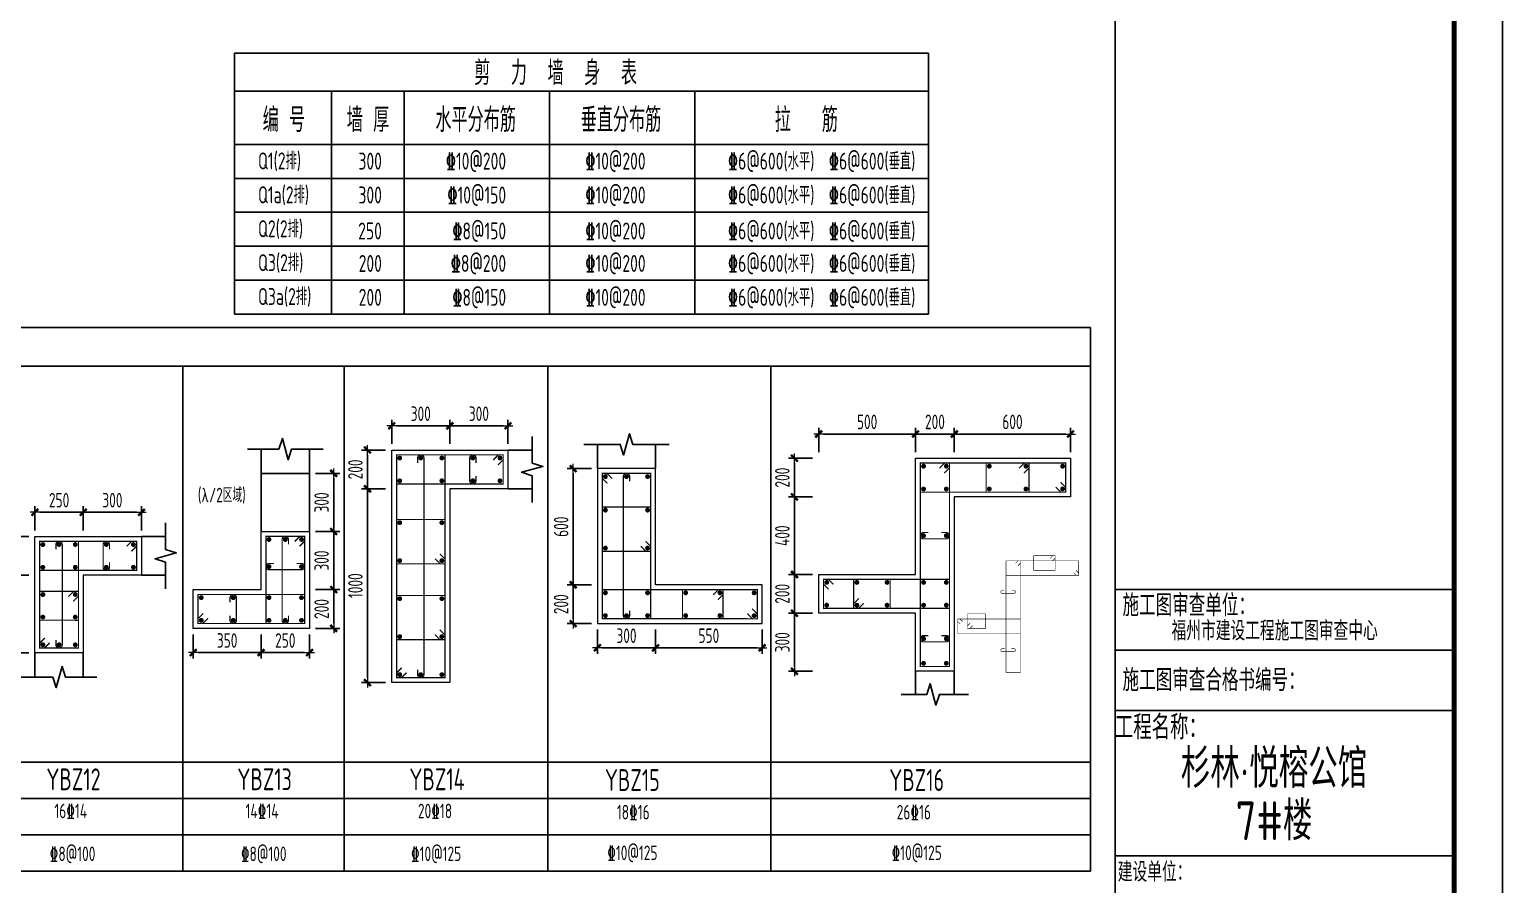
# Model space of a CAD drawing. Extents: x -144902 to 588294, y -160863 to 65494.
# Drawn here: x 33291 to 63700, y -61027 to -43374 of the extents above; entities that cross this region are included whole.
import ezdxf
from ezdxf.enums import TextEntityAlignment as Align

# ---------------------------------------------------------------- set-up
doc = ezdxf.new("R2010")
doc.units = 0
doc.header["$LTSCALE"] = 100
doc.layers.get('0').update_dxf_attribs({"linetype": 'CONTINUOUS'})
doc.layers.get('Defpoints').update_dxf_attribs({"linetype": 'CONTINUOUS'})
for name, color, linetype in [('1508', 2, 'CONTINUOUS'), ('Note', 7, 'CONTINUOUS'), ('PUB_TITLE', 4, 'CONTINUOUS'), ('TAB', 7, 'CONTINUOUS'), ('TABLE1', 7, 'CONTINUOUS'), ('Table2', 7, 'CONTINUOUS'), ('TEXT', 7, 'CONTINUOUS'), ('THIN', 7, 'CONTINUOUS'), ('tk', 7, 'CONTINUOUS'), ('构件名称', 7, 'CONTINUOUS')]:
    doc.layers.add(name, color=color, linetype=linetype)
for name, color, linetype, lineweight in [('REIN', 6, 'CONTINUOUS', 18), ('Z-柱大样外框', 7, 'ByLayer', 18), ('Z-详图标注', 3, 'CONTINUOUS', 18)]:
    doc.layers.add(name, color=color, linetype=linetype, lineweight=lineweight)
doc.styles.add('HZTXT2', font='tssdeng.shx', dxfattribs={"width": 0.7, "bigfont": 'tssdchn.shx'})
doc.styles.get("Standard").update_dxf_attribs({"font": 'tssdeng.shx', "width": 0.7, "bigfont": 'tssdchn.shx'})
doc.styles.add('TCCAD_Dimension', font='Tssdeng.shx', dxfattribs={"width": 0.7, "bigfont": 'tssdchn.shx'})
doc.dimstyles.new('TCCAD_25_100', dxfattribs={"dimtxt": 300, "dimasz": 100, "dimexe": 125, "dimexo": 125, "dimgap": 100, "dimtad": 1, "dimdec": 0, "dimlfac": 0.25, "dimzin": 0, "dimdsep": 46, "dimtxsty": 'TCCAD_Dimension', "dimblk": '_TCDBK25_100', "dimcen": 0, "dimclrt": 7, "dimadec": 0, "dimazin": 0, "dimtfac": 1, "dimtdec": 0, "dimtix": 1, "dimtmove": 2, "dimatfit": 3, "dimfxl": 1, "dimtolj": 1, "dimtzin": 0, "dimarcsym": 0})

# ---------------------------------------------------------------- blocks, each defined once
blk = doc.blocks.new('A1tk')
at = {"layer": 'PUB_TITLE'}
for p, q in [((76100, 20254), (83100, 20254)), ((76100, 19004), (83100, 19004)), ((76100, 17754), (83100, 17754)), ((76100, 14754), (83100, 14754))]:
    blk.add_line(p, q, dxfattribs=at)
at = {"layer": 'tk'}
blk.add_line((76100, 1000), (76100, 58400), dxfattribs=at)
at = {"layer": 'tk', "color": 5}
blk.add_lwpolyline([(0, 0), (0, 59400), (84100, 59400), (84100, 0)], close=True, dxfattribs=at)
at = {"layer": 'tk', "const_width": 100}
blk.add_lwpolyline([(2500, 1000), (83100, 1000), (83100, 58400), (2500, 58400)], close=True, dxfattribs=at)
at = {"width": 0.8}
blk.add_text('福州市建设工程施工图审查中心', height=400, dxfattribs=at).set_placement((77268, 19202))
at = {"layer": 'PUB_TITLE', "style": 'HZTXT2', "width": 0.8}
for s, p in [('施工图审查单位：', (77622, 19953)), ('施工图审查合格书编号：', (78136, 18409))]:
    blk.add_text(s, height=450, dxfattribs=at).set_placement(p, align=Align.MIDDLE)
at = {"layer": 'PUB_TITLE', "width": 0.8}
for s, height, p in [('工程名称：', 500, (77047, 17437)), ('杉林·悦榕公馆', 800, (79383, 16604)), ('7#楼', 800, (79383, 15520)), ('建设单位：', 400, (76917, 14445))]:
    blk.add_text(s, height=height, dxfattribs=at).set_placement(p, align=Align.MIDDLE)
blk = doc.blocks.new('_TCDBK25_100')
blk.add_line((-1, 0), (1, 0))
at = {"const_width": 0.5}
blk.add_lwpolyline([(-0.7, -0.7), (0.7, 0.7)], dxfattribs=at)
blk = doc.blocks.new('*D211')
at = {"layer": 'Defpoints', "color": 0}
for p in [(34403, -53342), (34403, -53842), (35603, -53842)]:
    blk.add_point(p, dxfattribs=at)
at = {"layer": 'Z-详图标注', "color": 0, "lineweight": -2}
for p, q in [((34403, -53717), (34403, -53217)), ((35503, -53342), (34503, -53342)), ((35603, -53717), (35603, -53217))]:
    blk.add_line(p, q, dxfattribs=at)
at = {"layer": 'Z-详图标注', "color": 0, "lineweight": -2, "xscale": 100, "yscale": 100, "zscale": 100, "rotation": 180}
blk.add_blockref('_TCDBK25_100', (34403, -53342), dxfattribs=at)
at = {"layer": 'Z-详图标注', "color": 0, "lineweight": -2, "xscale": 100, "yscale": 100, "zscale": 100}
blk.add_blockref('_TCDBK25_100', (35603, -53342), dxfattribs=at)
at = {"layer": 'Z-详图标注', "color": 7, "insert": (35003, -53092), "char_height": 300, "attachment_point": 5, "style": 'TCCAD_Dimension'}
blk.add_mtext('\\A1;300', dxfattribs=at)
blk = doc.blocks.new('*D212')
at = {"layer": 'Defpoints', "color": 0}
for p in [(33403, -53342), (33403, -53842), (34403, -53842)]:
    blk.add_point(p, dxfattribs=at)
at = {"layer": 'Z-详图标注', "color": 0, "lineweight": -2}
for p, q in [((33403, -53717), (33403, -53217)), ((34303, -53342), (33503, -53342)), ((34403, -53717), (34403, -53217))]:
    blk.add_line(p, q, dxfattribs=at)
at = {"layer": 'Z-详图标注', "color": 0, "lineweight": -2, "xscale": 100, "yscale": 100, "zscale": 100, "rotation": 180}
blk.add_blockref('_TCDBK25_100', (33403, -53342), dxfattribs=at)
at = {"layer": 'Z-详图标注', "color": 0, "lineweight": -2, "xscale": 100, "yscale": 100, "zscale": 100}
blk.add_blockref('_TCDBK25_100', (34403, -53342), dxfattribs=at)
at = {"layer": 'Z-详图标注', "color": 7, "insert": (33903, -53092), "char_height": 300, "attachment_point": 5, "style": 'TCCAD_Dimension'}
blk.add_mtext('\\A1;250', dxfattribs=at)
blk = doc.blocks.new('*D213')
at = {"layer": 'Defpoints', "color": 0}
for p in [(33403, -53842), (32903, -54642), (33403, -54642)]:
    blk.add_point(p, dxfattribs=at)
at = {"layer": 'Z-详图标注', "color": 0, "lineweight": -2}
for p, q in [((33278, -53842), (32778, -53842)), ((32903, -53942), (32903, -54542)), ((33278, -54642), (32778, -54642))]:
    blk.add_line(p, q, dxfattribs=at)
at = {"layer": 'Z-详图标注', "color": 0, "lineweight": -2, "xscale": 100, "yscale": 100, "zscale": 100}
for p, rotation in [((32903, -53842), 90), ((32903, -54642), 270)]:
    blk.add_blockref('_TCDBK25_100', p, dxfattribs=dict(at, rotation=rotation))
at = {"layer": 'Z-详图标注', "color": 7, "insert": (32653, -54242), "char_height": 300, "attachment_point": 5, "rotation": 90, "style": 'TCCAD_Dimension'}
blk.add_mtext('\\A1;200', dxfattribs=at)
blk = doc.blocks.new('*D214')
at = {"layer": 'Defpoints', "color": 0}
for p in [(33403, -54642), (32903, -56242), (33403, -56242)]:
    blk.add_point(p, dxfattribs=at)
at = {"layer": 'Z-详图标注', "color": 0, "lineweight": -2}
for p, q in [((33278, -54642), (32778, -54642)), ((32903, -54742), (32903, -56142)), ((33278, -56242), (32778, -56242))]:
    blk.add_line(p, q, dxfattribs=at)
at = {"layer": 'Z-详图标注', "color": 0, "lineweight": -2, "xscale": 100, "yscale": 100, "zscale": 100}
for p, rotation in [((32903, -54642), 90), ((32903, -56242), 270)]:
    blk.add_blockref('_TCDBK25_100', p, dxfattribs=dict(at, rotation=rotation))
at = {"layer": 'Z-详图标注', "color": 7, "insert": (32653, -55442), "char_height": 300, "attachment_point": 5, "rotation": 90, "style": 'TCCAD_Dimension'}
blk.add_mtext('\\A1;400', dxfattribs=at)
blk = doc.blocks.new('*D215')
at = {"layer": 'Defpoints', "color": 0}
for p in [(36672, -55738), (38072, -55738), (38072, -56238)]:
    blk.add_point(p, dxfattribs=at)
at = {"layer": 'Z-详图标注', "color": 0, "lineweight": -2}
for p, q in [((36672, -55863), (36672, -56363)), ((38072, -55863), (38072, -56363)), ((36772, -56238), (37972, -56238))]:
    blk.add_line(p, q, dxfattribs=at)
at = {"layer": 'Z-详图标注', "color": 0, "lineweight": -2, "xscale": 100, "yscale": 100, "zscale": 100, "rotation": 180}
blk.add_blockref('_TCDBK25_100', (36672, -56238), dxfattribs=at)
at = {"layer": 'Z-详图标注', "color": 0, "lineweight": -2, "xscale": 100, "yscale": 100, "zscale": 100}
blk.add_blockref('_TCDBK25_100', (38072, -56238), dxfattribs=at)
at = {"layer": 'Z-详图标注', "color": 7, "insert": (37372, -55988), "char_height": 300, "attachment_point": 5, "style": 'TCCAD_Dimension'}
blk.add_mtext('\\A1;350', dxfattribs=at)
blk = doc.blocks.new('*D216')
at = {"layer": 'Defpoints', "color": 0}
for p in [(38072, -55738), (39072, -55738), (39072, -56238)]:
    blk.add_point(p, dxfattribs=at)
at = {"layer": 'Z-详图标注', "color": 0, "lineweight": -2}
for p, q in [((38072, -55863), (38072, -56363)), ((39072, -55863), (39072, -56363)), ((38172, -56238), (38972, -56238))]:
    blk.add_line(p, q, dxfattribs=at)
at = {"layer": 'Z-详图标注', "color": 0, "lineweight": -2, "xscale": 100, "yscale": 100, "zscale": 100, "rotation": 180}
blk.add_blockref('_TCDBK25_100', (38072, -56238), dxfattribs=at)
at = {"layer": 'Z-详图标注', "color": 0, "lineweight": -2, "xscale": 100, "yscale": 100, "zscale": 100}
blk.add_blockref('_TCDBK25_100', (39072, -56238), dxfattribs=at)
at = {"layer": 'Z-详图标注', "color": 7, "insert": (38572, -55988), "char_height": 300, "attachment_point": 5, "style": 'TCCAD_Dimension'}
blk.add_mtext('\\A1;250', dxfattribs=at)
blk = doc.blocks.new('*D217')
at = {"layer": 'Defpoints', "color": 0}
for p in [(39072, -54938), (39572, -54938), (39072, -55738)]:
    blk.add_point(p, dxfattribs=at)
at = {"layer": 'Z-详图标注', "color": 0, "lineweight": -2}
for p, q in [((39197, -54938), (39697, -54938)), ((39572, -55638), (39572, -55038)), ((39197, -55738), (39697, -55738))]:
    blk.add_line(p, q, dxfattribs=at)
at = {"layer": 'Z-详图标注', "color": 0, "lineweight": -2, "xscale": 100, "yscale": 100, "zscale": 100}
for p, rotation in [((39572, -54938), 90), ((39572, -55738), 270)]:
    blk.add_blockref('_TCDBK25_100', p, dxfattribs=dict(at, rotation=rotation))
at = {"layer": 'Z-详图标注', "color": 7, "insert": (39322, -55338), "char_height": 300, "attachment_point": 5, "rotation": 90, "style": 'TCCAD_Dimension'}
blk.add_mtext('\\A1;200', dxfattribs=at)
blk = doc.blocks.new('*D218')
at = {"layer": 'Defpoints', "color": 0}
for p in [(39072, -53738), (39572, -53738), (39072, -54938)]:
    blk.add_point(p, dxfattribs=at)
at = {"layer": 'Z-详图标注', "color": 0, "lineweight": -2}
for p, q in [((39197, -53738), (39697, -53738)), ((39572, -54838), (39572, -53838)), ((39197, -54938), (39697, -54938))]:
    blk.add_line(p, q, dxfattribs=at)
at = {"layer": 'Z-详图标注', "color": 0, "lineweight": -2, "xscale": 100, "yscale": 100, "zscale": 100}
for p, rotation in [((39572, -53738), 90), ((39572, -54938), 270)]:
    blk.add_blockref('_TCDBK25_100', p, dxfattribs=dict(at, rotation=rotation))
at = {"layer": 'Z-详图标注', "color": 7, "insert": (39322, -54338), "char_height": 300, "attachment_point": 5, "rotation": 90, "style": 'TCCAD_Dimension'}
blk.add_mtext('\\A1;300', dxfattribs=at)
blk = doc.blocks.new('*D219')
at = {"layer": 'Defpoints', "color": 0}
for p in [(41969, -51557), (41969, -52057), (43169, -52057)]:
    blk.add_point(p, dxfattribs=at)
at = {"layer": 'Z-详图标注', "color": 0, "lineweight": -2}
for p, q in [((41969, -51932), (41969, -51432)), ((43069, -51557), (42069, -51557)), ((43169, -51932), (43169, -51432))]:
    blk.add_line(p, q, dxfattribs=at)
at = {"layer": 'Z-详图标注', "color": 0, "lineweight": -2, "xscale": 100, "yscale": 100, "zscale": 100, "rotation": 180}
blk.add_blockref('_TCDBK25_100', (41969, -51557), dxfattribs=at)
at = {"layer": 'Z-详图标注', "color": 0, "lineweight": -2, "xscale": 100, "yscale": 100, "zscale": 100}
blk.add_blockref('_TCDBK25_100', (43169, -51557), dxfattribs=at)
at = {"layer": 'Z-详图标注', "color": 7, "insert": (42569, -51307), "char_height": 300, "attachment_point": 5, "style": 'TCCAD_Dimension'}
blk.add_mtext('\\A1;300', dxfattribs=at)
blk = doc.blocks.new('*D220')
at = {"layer": 'Defpoints', "color": 0}
for p in [(40769, -51557), (40769, -52057), (41969, -52057)]:
    blk.add_point(p, dxfattribs=at)
at = {"layer": 'Z-详图标注', "color": 0, "lineweight": -2}
for p, q in [((40769, -51932), (40769, -51432)), ((41869, -51557), (40869, -51557)), ((41969, -51932), (41969, -51432))]:
    blk.add_line(p, q, dxfattribs=at)
at = {"layer": 'Z-详图标注', "color": 0, "lineweight": -2, "xscale": 100, "yscale": 100, "zscale": 100, "rotation": 180}
blk.add_blockref('_TCDBK25_100', (40769, -51557), dxfattribs=at)
at = {"layer": 'Z-详图标注', "color": 0, "lineweight": -2, "xscale": 100, "yscale": 100, "zscale": 100}
blk.add_blockref('_TCDBK25_100', (41969, -51557), dxfattribs=at)
at = {"layer": 'Z-详图标注', "color": 7, "insert": (41369, -51307), "char_height": 300, "attachment_point": 5, "style": 'TCCAD_Dimension'}
blk.add_mtext('\\A1;300', dxfattribs=at)
blk = doc.blocks.new('*D221')
at = {"layer": 'Defpoints', "color": 0}
for p in [(40769, -52057), (40269, -52857), (40769, -52857)]:
    blk.add_point(p, dxfattribs=at)
at = {"layer": 'Z-详图标注', "color": 0, "lineweight": -2}
for p, q in [((40644, -52057), (40144, -52057)), ((40269, -52157), (40269, -52757)), ((40644, -52857), (40144, -52857))]:
    blk.add_line(p, q, dxfattribs=at)
at = {"layer": 'Z-详图标注', "color": 0, "lineweight": -2, "xscale": 100, "yscale": 100, "zscale": 100}
for p, rotation in [((40269, -52057), 90), ((40269, -52857), 270)]:
    blk.add_blockref('_TCDBK25_100', p, dxfattribs=dict(at, rotation=rotation))
at = {"layer": 'Z-详图标注', "color": 7, "insert": (40019, -52457), "char_height": 300, "attachment_point": 5, "rotation": 90, "style": 'TCCAD_Dimension'}
blk.add_mtext('\\A1;200', dxfattribs=at)
blk = doc.blocks.new('*D222')
at = {"layer": 'Defpoints', "color": 0}
for p in [(40769, -52857), (40269, -56858), (40769, -56858)]:
    blk.add_point(p, dxfattribs=at)
at = {"layer": 'Z-详图标注', "color": 0, "lineweight": -2}
for p, q in [((40644, -52857), (40144, -52857)), ((40269, -52957), (40269, -56758)), ((40644, -56858), (40144, -56858))]:
    blk.add_line(p, q, dxfattribs=at)
at = {"layer": 'Z-详图标注', "color": 0, "lineweight": -2, "xscale": 100, "yscale": 100, "zscale": 100}
for p, rotation in [((40269, -52857), 90), ((40269, -56858), 270)]:
    blk.add_blockref('_TCDBK25_100', p, dxfattribs=dict(at, rotation=rotation))
at = {"layer": 'Z-详图标注', "color": 7, "insert": (40019, -54857), "char_height": 300, "attachment_point": 5, "rotation": 90, "style": 'TCCAD_Dimension'}
blk.add_mtext('\\A1;1000', dxfattribs=at)
blk = doc.blocks.new('*D223')
at = {"layer": 'Defpoints', "color": 0}
for p in [(45016, -52440), (44516, -54840), (45016, -54840)]:
    blk.add_point(p, dxfattribs=at)
at = {"layer": 'Z-详图标注', "color": 0, "lineweight": -2}
for p, q in [((44891, -52440), (44391, -52440)), ((44516, -52540), (44516, -54740)), ((44891, -54840), (44391, -54840))]:
    blk.add_line(p, q, dxfattribs=at)
at = {"layer": 'Z-详图标注', "color": 0, "lineweight": -2, "xscale": 100, "yscale": 100, "zscale": 100}
for p, rotation in [((44516, -52440), 90), ((44516, -54840), 270)]:
    blk.add_blockref('_TCDBK25_100', p, dxfattribs=dict(at, rotation=rotation))
at = {"layer": 'Z-详图标注', "color": 7, "insert": (44266, -53640), "char_height": 300, "attachment_point": 5, "rotation": 90, "style": 'TCCAD_Dimension'}
blk.add_mtext('\\A1;600', dxfattribs=at)
blk = doc.blocks.new('*D224')
at = {"layer": 'Defpoints', "color": 0}
for p in [(45016, -54840), (44516, -55640), (45016, -55640)]:
    blk.add_point(p, dxfattribs=at)
at = {"layer": 'Z-详图标注', "color": 0, "lineweight": -2}
for p, q in [((44891, -54840), (44391, -54840)), ((44516, -54940), (44516, -55540)), ((44891, -55640), (44391, -55640))]:
    blk.add_line(p, q, dxfattribs=at)
at = {"layer": 'Z-详图标注', "color": 0, "lineweight": -2, "xscale": 100, "yscale": 100, "zscale": 100}
for p, rotation in [((44516, -54840), 90), ((44516, -55640), 270)]:
    blk.add_blockref('_TCDBK25_100', p, dxfattribs=dict(at, rotation=rotation))
at = {"layer": 'Z-详图标注', "color": 7, "insert": (44266, -55240), "char_height": 300, "attachment_point": 5, "rotation": 90, "style": 'TCCAD_Dimension'}
blk.add_mtext('\\A1;200', dxfattribs=at)
blk = doc.blocks.new('*D225')
at = {"layer": 'Defpoints', "color": 0}
for p in [(45016, -55640), (46216, -55640), (46216, -56140)]:
    blk.add_point(p, dxfattribs=at)
at = {"layer": 'Z-详图标注', "color": 0, "lineweight": -2}
for p, q in [((45016, -55765), (45016, -56265)), ((46216, -55765), (46216, -56265)), ((45116, -56140), (46116, -56140))]:
    blk.add_line(p, q, dxfattribs=at)
at = {"layer": 'Z-详图标注', "color": 0, "lineweight": -2, "xscale": 100, "yscale": 100, "zscale": 100}
for p, rotation in [((45016, -56140), 179.9887905772757), ((46216, -56140), 359.9887905772757)]:
    blk.add_blockref('_TCDBK25_100', p, dxfattribs=dict(at, rotation=rotation))
at = {"layer": 'Z-详图标注', "color": 7, "insert": (45616, -55890), "char_height": 300, "attachment_point": 5, "rotation": 359.9888, "style": 'TCCAD_Dimension'}
blk.add_mtext('\\A1;300', dxfattribs=at)
blk = doc.blocks.new('*D226')
at = {"layer": 'Defpoints', "color": 0}
for p in [(46216, -55640), (48416, -55640), (48416, -56140)]:
    blk.add_point(p, dxfattribs=at)
at = {"layer": 'Z-详图标注', "color": 0, "lineweight": -2}
for p, q in [((46216, -55765), (46216, -56265)), ((48416, -55765), (48416, -56265)), ((46316, -56140), (48316, -56140))]:
    blk.add_line(p, q, dxfattribs=at)
at = {"layer": 'Z-详图标注', "color": 0, "lineweight": -2, "xscale": 100, "yscale": 100, "zscale": 100}
for p, rotation in [((46216, -56140), 179.9887905772757), ((48416, -56140), 359.9887905772757)]:
    blk.add_blockref('_TCDBK25_100', p, dxfattribs=dict(at, rotation=rotation))
at = {"layer": 'Z-详图标注', "color": 7, "insert": (47316, -55890), "char_height": 300, "attachment_point": 5, "rotation": 359.9888, "style": 'TCCAD_Dimension'}
blk.add_mtext('\\A1;550', dxfattribs=at)
blk = doc.blocks.new('*D227')
at = {"layer": 'Defpoints', "color": 0}
for p in [(52383, -51726), (52383, -52226), (54783, -52226)]:
    blk.add_point(p, dxfattribs=at)
at = {"layer": 'Z-详图标注', "color": 0, "lineweight": -2}
for p, q in [((52383, -52101), (52383, -51601)), ((54783, -52101), (54783, -51601)), ((54683, -51726), (52483, -51726))]:
    blk.add_line(p, q, dxfattribs=at)
at = {"layer": 'Z-详图标注', "color": 0, "lineweight": -2, "xscale": 99.99999999999999, "yscale": 100, "zscale": 100}
for p, rotation in [((52383, -51726), 180.0003141820317), ((54783, -51726), 0.0003141820317509314)]:
    blk.add_blockref('_TCDBK25_100', p, dxfattribs=dict(at, rotation=rotation))
at = {"layer": 'Z-详图标注', "color": 7, "insert": (53583, -51476), "char_height": 300, "attachment_point": 5, "rotation": 0.0003, "style": 'TCCAD_Dimension'}
blk.add_mtext('\\A1;600', dxfattribs=at)
blk = doc.blocks.new('*D228')
at = {"layer": 'Defpoints', "color": 0}
for p in [(51583, -51726), (51583, -52226), (52383, -52226)]:
    blk.add_point(p, dxfattribs=at)
at = {"layer": 'Z-详图标注', "color": 0, "lineweight": -2}
for p, q in [((51583, -52101), (51583, -51601)), ((52383, -52101), (52383, -51601)), ((52283, -51726), (51683, -51726))]:
    blk.add_line(p, q, dxfattribs=at)
at = {"layer": 'Z-详图标注', "color": 0, "lineweight": -2, "xscale": 99.99999999999999, "yscale": 100, "zscale": 100}
for p, rotation in [((51583, -51726), 180.0003141820317), ((52383, -51726), 0.0003141820317509314)]:
    blk.add_blockref('_TCDBK25_100', p, dxfattribs=dict(at, rotation=rotation))
at = {"layer": 'Z-详图标注', "color": 7, "insert": (51983, -51476), "char_height": 300, "attachment_point": 5, "rotation": 0.0003, "style": 'TCCAD_Dimension'}
blk.add_mtext('\\A1;200', dxfattribs=at)
blk = doc.blocks.new('*D229')
at = {"layer": 'Defpoints', "color": 0}
for p in [(49583, -51726), (49583, -52226), (51583, -52226)]:
    blk.add_point(p, dxfattribs=at)
at = {"layer": 'Z-详图标注', "color": 0, "lineweight": -2}
for p, q in [((49583, -52101), (49583, -51601)), ((51583, -52101), (51583, -51601)), ((51483, -51726), (49683, -51726))]:
    blk.add_line(p, q, dxfattribs=at)
at = {"layer": 'Z-详图标注', "color": 0, "lineweight": -2, "xscale": 99.99999999999999, "yscale": 100, "zscale": 100}
for p, rotation in [((49583, -51726), 180.0003141820317), ((51583, -51726), 0.0003141820317509314)]:
    blk.add_blockref('_TCDBK25_100', p, dxfattribs=dict(at, rotation=rotation))
at = {"layer": 'Z-详图标注', "color": 7, "insert": (50583, -51476), "char_height": 300, "attachment_point": 5, "rotation": 0.0003, "style": 'TCCAD_Dimension'}
blk.add_mtext('\\A1;500', dxfattribs=at)
blk = doc.blocks.new('*D230')
at = {"layer": 'Defpoints', "color": 0}
for p in [(49083, -55425), (49583, -55425), (49583, -56625)]:
    blk.add_point(p, dxfattribs=at)
at = {"layer": 'Z-详图标注', "color": 0, "lineweight": -2}
for p, q in [((49458, -55425), (48958, -55425)), ((49083, -56525), (49083, -55525)), ((49458, -56625), (48958, -56625))]:
    blk.add_line(p, q, dxfattribs=at)
at = {"layer": 'Z-详图标注', "color": 0, "lineweight": -2, "xscale": 99.99999999999999, "yscale": 100, "zscale": 100}
for p, rotation in [((49083, -55425), 89.99917108584106), ((49083, -56625), 269.9991710858411)]:
    blk.add_blockref('_TCDBK25_100', p, dxfattribs=dict(at, rotation=rotation))
at = {"layer": 'Z-详图标注', "color": 7, "insert": (48833, -56025), "char_height": 300, "attachment_point": 5, "rotation": 89.9992, "style": 'TCCAD_Dimension'}
blk.add_mtext('\\A1;300', dxfattribs=at)
blk = doc.blocks.new('*D231')
at = {"layer": 'Defpoints', "color": 0}
for p in [(49083, -54625), (49583, -54625), (49583, -55425)]:
    blk.add_point(p, dxfattribs=at)
at = {"layer": 'Z-详图标注', "color": 0, "lineweight": -2}
for p, q in [((49458, -54625), (48958, -54625)), ((49083, -55325), (49083, -54725)), ((49458, -55425), (48958, -55425))]:
    blk.add_line(p, q, dxfattribs=at)
at = {"layer": 'Z-详图标注', "color": 0, "lineweight": -2, "xscale": 99.99999999999999, "yscale": 100, "zscale": 100}
for p, rotation in [((49083, -54625), 89.99917108584106), ((49083, -55425), 269.9991710858411)]:
    blk.add_blockref('_TCDBK25_100', p, dxfattribs=dict(at, rotation=rotation))
at = {"layer": 'Z-详图标注', "color": 7, "insert": (48833, -55025), "char_height": 300, "attachment_point": 5, "rotation": 89.9992, "style": 'TCCAD_Dimension'}
blk.add_mtext('\\A1;200', dxfattribs=at)
blk = doc.blocks.new('*D232')
at = {"layer": 'Defpoints', "color": 0}
for p in [(49083, -53026), (49583, -53026), (49583, -54625)]:
    blk.add_point(p, dxfattribs=at)
at = {"layer": 'Z-详图标注', "color": 0, "lineweight": -2}
for p, q in [((49458, -53026), (48958, -53026)), ((49083, -54525), (49083, -53126)), ((49458, -54625), (48958, -54625))]:
    blk.add_line(p, q, dxfattribs=at)
at = {"layer": 'Z-详图标注', "color": 0, "lineweight": -2, "xscale": 99.99999999999999, "yscale": 100, "zscale": 100}
for p, rotation in [((49083, -53026), 89.99917108584106), ((49083, -54625), 269.9991710858411)]:
    blk.add_blockref('_TCDBK25_100', p, dxfattribs=dict(at, rotation=rotation))
at = {"layer": 'Z-详图标注', "color": 7, "insert": (48833, -53825), "char_height": 300, "attachment_point": 5, "rotation": 89.9992, "style": 'TCCAD_Dimension'}
blk.add_mtext('\\A1;400', dxfattribs=at)
blk = doc.blocks.new('*D233')
at = {"layer": 'Defpoints', "color": 0}
for p in [(49083, -52226), (49583, -52226), (49583, -53026)]:
    blk.add_point(p, dxfattribs=at)
at = {"layer": 'Z-详图标注', "color": 0, "lineweight": -2}
for p, q in [((49458, -52226), (48958, -52226)), ((49083, -52926), (49083, -52326)), ((49458, -53026), (48958, -53026))]:
    blk.add_line(p, q, dxfattribs=at)
at = {"layer": 'Z-详图标注', "color": 0, "lineweight": -2, "xscale": 99.99999999999999, "yscale": 100, "zscale": 100}
for p, rotation in [((49083, -52226), 89.99917108584106), ((49083, -53026), 269.9991710858411)]:
    blk.add_blockref('_TCDBK25_100', p, dxfattribs=dict(at, rotation=rotation))
at = {"layer": 'Z-详图标注', "color": 7, "insert": (48833, -52626), "char_height": 300, "attachment_point": 5, "rotation": 89.9992, "style": 'TCCAD_Dimension'}
blk.add_mtext('\\A1;200', dxfattribs=at)
blk = doc.blocks.new('*D457')
at = {"layer": 'Defpoints', "color": 0}
for p in [(39072, -52538), (39072, -53738), (39572, -53738)]:
    blk.add_point(p, dxfattribs=at)
at = {"layer": 'Z-详图标注', "color": 0, "lineweight": -2}
for p, q in [((39197, -52538), (39697, -52538)), ((39572, -52638), (39572, -53638)), ((39197, -53738), (39697, -53738))]:
    blk.add_line(p, q, dxfattribs=at)
at = {"layer": 'Z-详图标注', "color": 0, "lineweight": -2, "xscale": 100, "yscale": 100, "zscale": 100}
for p, rotation in [((39572, -52538), 90), ((39572, -53738), 270)]:
    blk.add_blockref('_TCDBK25_100', p, dxfattribs=dict(at, rotation=rotation))
at = {"layer": 'Z-详图标注', "color": 7, "insert": (39322, -53138), "char_height": 300, "attachment_point": 5, "rotation": 90, "style": 'TCCAD_Dimension'}
blk.add_mtext('\\A1;300', dxfattribs=at)

msp = doc.modelspace()

# ---------------------------------------------------------------- linework, layer by layer
at = {"layer": 'REIN', "color": 210, "elevation": 0}
for points, const_width in [([(41075.53, -56651.831), (40969.464, -56757.897), (40869.464, -56757.897), (40869.464, -52156.599), (41869.464, -52156.599), (41869.464, -56757.897), (40869.464, -56757.897), (40869.464, -56657.897), (40975.53, -56551.831)], 25), ([(42863.398, -52262.665), (42969.464, -52156.599), (43069.464, -52156.599), (43069.464, -52756.599), (40869.464, -52756.599), (40869.464, -52156.599), (43069.464, -52156.599), (43069.464, -52256.599), (42963.398, -52362.665)], 25), ([(45221.761, -52745.595), (45115.695, -52639.529), (45115.695, -52539.529), (46115.695, -52539.529), (46115.695, -55539.744), (45115.695, -55539.549), (45115.695, -52539.529), (45215.695, -52539.529), (45321.761, -52645.595)], 25), ([(54577.312, -52719.454), (54683.379, -52825.519), (54683.38, -52925.519), (51683.327, -52925.532), (51683.323, -52325.531), (54683.374, -52325.514), (54683.38, -52925.519), (54583.38, -52925.52), (54477.313, -52819.454)], 25), ([(52077.257, -52431.595), (52183.323, -52325.528), (52283.323, -52325.527), (52283.341, -56524.768), (51683.344, -56524.771), (51683.323, -52325.531), (52283.323, -52325.527), (52283.323, -52425.527), (52177.258, -52531.594)], 25), ([(33708.894, -56036.215), (33602.828, -56142.281), (33502.828, -56142.281), (33502.828, -53942.281), (34302.828, -53942.281), (34302.828, -56142.281), (33502.828, -56142.281), (33502.828, -56042.281), (33608.894, -55936.215)], 25), ([(35296.762, -54048.347), (35402.828, -53942.281), (35502.828, -53942.281), (35502.828, -54542.281), (33502.828, -54542.281), (33502.828, -53942.281), (35502.828, -53942.281), (35502.828, -54042.281), (35396.762, -54148.347)], 25), ([(38766.248, -53944.361), (38872.314, -53838.295), (38972.314, -53838.295), (38972.314, -55638.295), (38172.314, -55638.295), (38172.314, -53838.295), (38972.314, -53838.295), (38972.314, -53938.295), (38866.248, -54044.361)], 25), ([(54895.873, -54541.332), (54948.907, -54594.364), (54948.907, -54644.364), (53448.881, -54644.371), (53448.879, -54344.37), (54948.904, -54344.362), (54948.907, -54644.364), (54898.907, -54644.365), (54845.874, -54591.332)], 12.5), ([(53645.846, -54397.402), (53698.879, -54344.369), (53748.879, -54344.369), (53748.888, -56643.989), (53448.889, -56643.99), (53448.879, -54344.37), (53748.879, -54344.369), (53748.879, -54394.369), (53695.846, -54447.402)], 12.5), ([(49789.448, -54930.677), (49683.383, -54824.61), (49683.384, -54724.61), (52283.333, -54724.61), (52283.335, -55324.649), (49683.375, -55324.661), (49683.384, -54724.61), (49783.384, -54724.61), (49889.449, -54830.677)], 25), ([(36978.38, -55532.229), (36872.314, -55638.295), (36772.314, -55638.295), (36772.314, -55038.295), (38972.314, -55038.295), (38972.314, -55638.295), (36772.314, -55638.295), (36772.314, -55538.295), (36878.38, -55432.229)], 25), ([(48210.323, -55334.098), (48316.378, -55440.175), (48316.378, -55540.175), (45115.695, -55539.549), (45115.695, -54939.529), (48316.378, -54939.529), (48316.378, -55540.175), (48216.378, -55540.155), (48110.323, -55434.079)], 25), ([(52501.941, -55646.943), (52448.909, -55593.91), (52448.909, -55543.91), (53748.884, -55543.91), (53748.885, -55843.929), (52448.905, -55843.935), (52448.909, -55543.91), (52498.909, -55543.91), (52551.942, -55596.943)], 12.5)]:
    msp.add_lwpolyline(points, dxfattribs=dict(at, const_width=const_width))
at = {"layer": 'REIN', "color": 6, "const_width": 50, "elevation": 0}
for points in [[(40909.464, -52221.599, 1), (40959.464, -52221.599, 1)], [(41344.464, -52221.599, 1), (41394.464, -52221.599, 1)], [(41779.464, -52221.599, 1), (41829.464, -52221.599, 1)], [(42419.464, -52221.599, 1), (42469.464, -52221.599, 1)], [(42979.464, -52221.599, 1), (43029.464, -52221.599, 1)], [(45155.695, -52604.529, 1), (45205.695, -52604.529, 1)], [(45590.695, -52604.529, 1), (45640.695, -52604.529, 1)], [(46025.695, -52604.529, 1), (46075.695, -52604.529, 1)], [(51723.324, -52390.53, 1), (51773.324, -52390.53, 1)], [(52193.323, -52390.528, 1), (52243.323, -52390.528, 1)], [(53080.007, -52390.523, 1), (53130.007, -52390.523, 1)], [(53836.691, -52390.519, 1), (53886.691, -52390.519, 1)], [(54593.375, -52390.515, 1), (54643.375, -52390.515, 1)], [(40909.464, -52691.599, 1), (40959.464, -52691.599, 1)], [(41779.464, -52691.599, 1), (41829.464, -52691.599, 1)], [(42419.464, -52691.599, 1), (42469.464, -52691.599, 1)], [(42979.464, -52691.599, 1), (43029.464, -52691.599, 1)], [(51723.326, -52860.532, 1), (51773.326, -52860.532, 1)], [(52193.325, -52860.53, 1), (52243.325, -52860.53, 1)], [(53080.01, -52860.526, 1), (53130.01, -52860.526, 1)], [(53836.695, -52860.523, 1), (53886.695, -52860.523, 1)], [(54593.379, -52860.52, 1), (54643.379, -52860.52, 1)], [(40909.464, -53555.858, 1), (40959.464, -53555.858, 1)], [(41779.464, -53555.858, 1), (41829.464, -53555.858, 1)], [(45155.695, -53297.069, 1), (45205.695, -53297.069, 1)], [(46025.695, -53297.069, 1), (46075.695, -53297.069, 1)], [(51723.332, -53825.071, 1), (51773.332, -53825.071, 1)], [(52193.329, -53825.07, 1), (52243.329, -53825.07, 1)], [(33542.828, -54007.281, 1), (33592.828, -54007.281, 1)], [(33877.828, -54007.281, 1), (33927.828, -54007.281, 1)], [(34212.828, -54007.281, 1), (34262.828, -54007.281, 1)], [(34852.828, -54007.281, 1), (34902.828, -54007.281, 1)], [(35412.828, -54007.281, 1), (35462.828, -54007.281, 1)], [(38212.314, -53903.295, 1), (38262.314, -53903.295, 1)], [(38547.314, -53903.295, 1), (38597.314, -53903.295, 1)], [(38882.314, -53903.295, 1), (38932.314, -53903.295, 1)], [(45155.695, -54081.328, 1), (45205.695, -54081.328, 1)], [(46025.695, -54081.328, 1), (46075.695, -54081.328, 1)], [(33542.828, -54477.281, 1), (33592.828, -54477.281, 1)], [(34212.828, -54477.281, 1), (34262.828, -54477.281, 1)], [(34852.828, -54477.281, 1), (34902.828, -54477.281, 1)], [(35412.828, -54477.281, 1), (35462.828, -54477.281, 1)], [(38212.314, -54463.295, 1), (38262.314, -54463.295, 1)], [(38882.314, -54463.295, 1), (38932.314, -54463.295, 1)], [(40909.464, -54340.118, 1), (40959.464, -54340.118, 1)], [(41779.464, -54340.118, 1), (41829.464, -54340.118, 1)], [(33542.828, -55039.61, 1), (33592.828, -55039.61, 1)], [(34212.828, -55039.61, 1), (34262.828, -55039.61, 1)], [(45155.695, -55004.529, 1), (45205.695, -55004.529, 1)], [(46025.695, -55004.529, 1), (46075.695, -55004.529, 1)], [(46812.589, -55004.529, 1), (46862.589, -55004.529, 1)], [(47519.484, -55004.529, 1), (47569.484, -55004.529, 1)], [(48226.378, -55004.529, 1), (48276.378, -55004.529, 1)], [(49723.383, -54789.61, 1), (49773.383, -54789.61, 1)], [(50346.7, -54789.61, 1), (50396.7, -54789.61, 1)], [(50970.018, -54789.61, 1), (51020.018, -54789.61, 1)], [(51723.335, -54789.61, 1), (51773.335, -54789.61, 1)], [(52193.333, -54789.61, 1), (52243.333, -54789.61, 1)], [(36812.314, -55103.295, 1), (36862.314, -55103.295, 1)], [(37472.314, -55103.295, 1), (37522.314, -55103.295, 1)], [(38212.314, -55103.295, 1), (38262.314, -55103.295, 1)], [(38882.314, -55103.295, 1), (38932.314, -55103.295, 1)], [(40909.464, -55124.377, 1), (40959.464, -55124.377, 1)], [(41779.464, -55124.377, 1), (41829.464, -55124.377, 1)], [(49723.376, -55259.66, 1), (49773.376, -55259.66, 1)], [(50346.695, -55259.658, 1), (50396.695, -55259.658, 1)], [(50970.013, -55259.655, 1), (51020.013, -55259.655, 1)], [(51723.331, -55259.652, 1), (51773.331, -55259.652, 1)], [(52193.335, -55259.649, 1), (52243.335, -55259.649, 1)], [(33542.828, -55505.049, 1), (33592.828, -55505.049, 1)], [(34212.828, -55505.187, 1), (34262.828, -55505.187, 1)], [(36812.314, -55573.295, 1), (36862.314, -55573.295, 1)], [(37472.314, -55573.295, 1), (37522.314, -55573.295, 1)], [(38212.314, -55573.295, 1), (38262.314, -55573.295, 1)], [(38547.314, -55573.295, 1), (38597.314, -55573.295, 1)], [(38882.314, -55573.295, 1), (38932.314, -55573.295, 1)], [(45155.695, -55474.561, 1), (45205.695, -55474.561, 1)], [(45590.695, -55474.646, 1), (45640.695, -55474.646, 1)], [(46025.695, -55474.732, 1), (46075.695, -55474.732, 1)], [(46812.589, -55474.886, 1), (46862.589, -55474.886, 1)], [(47519.484, -55475.024, 1), (47569.484, -55475.024, 1)], [(48226.378, -55475.162, 1), (48276.378, -55475.162, 1)], [(40909.464, -55908.637, 1), (40959.464, -55908.637, 1)], [(41779.464, -55908.637, 1), (41829.464, -55908.637, 1)], [(51723.337, -55951.992, 1), (51773.337, -55951.992, 1)], [(52193.339, -55951.99, 1), (52243.339, -55951.99, 1)], [(33542.828, -56077.281, 1), (33592.828, -56077.281, 1)], [(33877.828, -56077.281, 1), (33927.828, -56077.281, 1)], [(34212.828, -56077.281, 1), (34262.828, -56077.281, 1)], [(51723.344, -56459.771, 1), (51773.344, -56459.771, 1)], [(52193.341, -56459.769, 1), (52243.341, -56459.769, 1)], [(40909.464, -56692.897, 1), (40959.464, -56692.897, 1)], [(41344.464, -56692.897, 1), (41394.464, -56692.897, 1)], [(41779.464, -56692.897, 1), (41829.464, -56692.897, 1)]]:
    msp.add_lwpolyline(points, format="xyb", close=True, dxfattribs=at)
at = {"layer": 'REIN', "color": 6, "elevation": 0}
for points, const_width in [([(41304.464, -52321.599), (41304.464, -52221.599, -1), (41434.464, -52221.599), (41434.464, -56692.897, -1), (41304.464, -56692.897), (41304.464, -56592.897)], 25), ([(42509.464, -52591.599), (42509.464, -52691.599, -1), (42379.464, -52691.599), (42379.464, -52221.599, -1), (42509.464, -52221.599), (42509.464, -52321.599)], 25), ([(45680.695, -55374.646), (45680.695, -55474.646, -1), (45550.695, -55474.646), (45550.695, -52604.529, -1), (45680.695, -52604.529), (45680.695, -52704.529)], 25), ([(52118.329, -53760.07), (52218.329, -53760.07, -1), (52218.329, -53890.07), (51748.332, -53890.071, -1), (51748.332, -53760.071), (51848.332, -53760.071)], 25), ([(33837.828, -54107.281), (33837.828, -54007.281, -1), (33967.828, -54007.281), (33967.828, -56077.281, -1), (33837.828, -56077.281), (33837.828, -55977.281)], 25), ([(34942.828, -54377.281), (34942.828, -54477.281, -1), (34812.828, -54477.281), (34812.828, -54007.281, -1), (34942.828, -54007.281), (34942.828, -54107.281)], 25), ([(38637.314, -55473.295), (38637.314, -55573.295, -1), (38507.314, -55573.295), (38507.314, -53903.295, -1), (38637.314, -53903.295), (38637.314, -54003.295)], 25), ([(38807.314, -54398.295), (38907.314, -54398.295, -1), (38907.314, -54528.295), (38237.314, -54528.295, -1), (38237.314, -54398.295), (38337.314, -54398.295)], 25), ([(37432.314, -55203.295), (37432.314, -55103.295, -1), (37562.314, -55103.295), (37562.314, -55573.295, -1), (37432.314, -55573.295), (37432.314, -55473.295)], 25), ([(53560.625, -54955.883), (53610.625, -54955.883, -1), (53610.625, -55020.883), (53375.627, -55020.884, -1), (53375.627, -54955.884), (53425.627, -54955.884)], 12.5), ([(52118.338, -55886.99), (52218.338, -55886.99, -1), (52218.339, -56016.99), (51748.337, -56016.992, -1), (51748.337, -55886.992), (51848.337, -55886.991)], 25), ([(53560.63, -56155.703), (53610.63, -56155.703, -1), (53610.63, -56220.703), (53375.629, -56220.704, -1), (53375.629, -56155.704), (53425.629, -56155.703)], 12.5)]:
    msp.add_lwpolyline(points, format="xyb", dxfattribs=dict(at, const_width=const_width))
for points, const_width in [([(53720.625, -52431.586), (53826.69, -52325.519), (53926.69, -52325.518), (53926.695, -52925.523), (53040.01, -52925.526), (53040.007, -52325.523), (53926.69, -52325.518), (53926.691, -52425.518), (53820.626, -52531.585)], 25), ([(41763.398, -54199.052), (41869.464, -54305.118), (41869.464, -54405.118), (40869.464, -54405.118), (40869.464, -53490.858), (41869.464, -53490.858), (41869.464, -54405.118), (41769.464, -54405.118), (41663.398, -54299.052)], 25), ([(46009.629, -53940.262), (46115.695, -54046.328), (46115.695, -54146.328), (45115.695, -54146.328), (45115.695, -53232.069), (46115.695, -53232.069), (46115.695, -54146.328), (46015.695, -54146.328), (45909.629, -54040.262)], 25), ([(54361.773, -54291.641), (54414.806, -54238.608), (54464.806, -54238.607), (54464.808, -54538.609), (54021.466, -54538.611), (54021.464, -54238.61), (54464.806, -54238.607), (54464.806, -54288.607), (54411.774, -54341.641)], 12.5), ([(50512.76, -55218.592), (50406.694, -55324.657), (50306.694, -55324.658), (50306.701, -54724.61), (51060.018, -54724.61), (51060.012, -55324.655), (50306.694, -55324.658), (50306.695, -55224.658), (50412.761, -55118.592)], 25), ([(34096.762, -55080.676), (34202.828, -54974.61), (34302.828, -54974.61), (34302.828, -55570.2), (33502.828, -55570.036), (33502.828, -54974.61), (34302.828, -54974.61), (34302.828, -55074.61), (34196.762, -55180.676)], 25), ([(47403.418, -55045.595), (47509.484, -54939.529), (47609.484, -54939.529), (47609.484, -55540.037), (46772.589, -55539.873), (46772.589, -54939.529), (47609.484, -54939.529), (47609.484, -55039.529), (47503.418, -55145.595)], 25), ([(41763.398, -55767.571), (41869.464, -55873.637), (41869.464, -55973.637), (40869.464, -55973.637), (40869.464, -55059.377), (41869.464, -55059.377), (41869.464, -55973.637), (41769.464, -55973.637), (41663.398, -55867.571)], 25), ([(52757.841, -55685.144), (52704.808, -55738.177), (52654.808, -55738.177), (52654.811, -55438.153), (53031.47, -55438.153), (53031.467, -55738.175), (52654.808, -55738.177), (52654.808, -55688.177), (52707.842, -55635.144)], 12.5)]:
    msp.add_lwpolyline(points, dxfattribs=dict(at, const_width=const_width))
at = {"layer": 'TAB'}
for p, q in [((-17017.55, -49524.031), (55191.191, -49524.031, 0)), ((55191.191, -49524.031, 0), (55191.191, -60752.972, 0)), ((-15217.55, -50322.395), (55191.191, -50322.395, 0)), ((36454.514, -50322.395), (36454.514, -60752.972, 0)), ((39785.769, -50322.395, 0), (39785.769, -60752.972, 0)), ((43994.399, -50322.395, 0), (43994.399, -60752.972, 0)), ((48593.593, -50322.395, 0), (48593.593, -60752.972, 0)), ((-17017.55, -58502.972, 0), (55191.191, -58502.972, 0)), ((-17017.55, -59252.972, 0), (55191.191, -59252.972, 0)), ((-17017.55, -60002.972, 0), (55191.191, -60002.972, 0)), ((55191.191, -60752.972, 0), (-17017.55, -60752.972, 0)), ((-17017.55, -60752.972, 0), (55191.191, -60752.972, 0))]:
    msp.add_line(p, q, dxfattribs=at)
at = {"layer": 'TABLE1', "color": 7}
for p, q in [((37523.953, -43861.181), (51853.278, -43861.181)), ((37523.953, -43861.181), (37523.953, -49248.892)), ((51853.278, -43861.181), (51853.278, -49248.892)), ((37523.953, -44648.892), (51853.278, -44648.892)), ((39523.953, -44648.892), (39523.953, -49248.892)), ((41023.953, -44648.892), (41023.953, -49248.892)), ((44023.953, -44648.892), (44023.953, -49248.892)), ((47023.953, -44648.892), (47023.953, -49248.892)), ((37523.953, -45748.892), (51853.278, -45748.892)), ((37523.953, -45748.892), (51853.278, -45748.892)), ((37523.953, -46448.892), (51853.278, -46448.892)), ((37523.953, -47148.892), (51853.278, -47148.892)), ((37523.953, -47848.892), (51853.278, -47848.892)), ((37523.953, -48548.892), (51853.278, -48548.892)), ((37523.953, -49248.892), (51853.278, -49248.892))]:
    msp.add_line(p, q, dxfattribs=at)
at = {"layer": 'THIN'}
for p, q in [((45015.695, -52439.529, 0), (45015.695, -51939.529, 0)), ((46215.695, -52439.529, 0), (46215.695, -51939.529, 0)), ((38072.314, -53738.295, 0), (38072.314, -52038.295, 0)), ((39072.314, -53738.295, 0), (39072.314, -52038.295, 0)), ((43169.464, -52056.599, 0), (43669.464, -52056.599, 0)), ((39072.314, -52538.295, 0), (38072.314, -52538.295, 0)), ((43169.464, -52856.599, 0), (43669.464, -52856.599, 0)), ((35602.828, -53842.281, 0), (36102.828, -53842.281, 0)), ((35602.828, -54642.281, 0), (36102.828, -54642.281, 0)), ((33402.828, -56242.281, 0), (33402.828, -56742.281, 0)), ((34402.828, -56242.281, 0), (34402.828, -56742.281, 0)), ((51583.344, -57100.286, 0), (51583.344, -56624.772, 0)), ((52383.344, -57100.286, 0), (52383.344, -56624.772, 0))]:
    msp.add_line(p, q, dxfattribs=at)
at = {"layer": 'THIN', "elevation": 0}
for points in [[(37792.314, -52038.295), (38442.314, -52038.295), (38512.314, -51818.295), (38632.314, -52258.295), (38702.314, -52038.295), (39352.314, -52038.295)], [(43669.464, -51776.599), (43669.464, -52326.599), (43889.464, -52396.599), (43449.464, -52516.599), (43669.464, -52586.599), (43669.464, -53136.599)], [(46495.695, -51939.529), (45745.695, -51939.529), (45675.695, -51719.529), (45555.695, -52159.529), (45485.695, -51939.529), (44735.695, -51939.529)], [(36102.828, -53562.281), (36102.828, -54112.281), (36322.828, -54182.281), (35882.828, -54302.281), (36102.828, -54372.281), (36102.828, -54922.281)], [(33122.828, -56742.281), (33772.828, -56742.281), (33842.828, -56962.281), (33962.828, -56522.281), (34032.828, -56742.281), (34682.828, -56742.281)], [(51283.431, -57100.286), (51814.548, -57100.286), (51884.548, -56880.286), (52004.548, -57320.286), (52074.548, -57100.286), (52677.572, -57100.286)]]:
    msp.add_lwpolyline(points, dxfattribs=at)
at = {"layer": 'Z-柱大样外框', "color": 1, "elevation": 0}
for points in [[(40769.464, -56857.897), (40769.464, -52056.599), (43169.464, -52056.599), (43169.464, -52856.599), (41969.464, -52856.599), (41969.464, -56857.897), (40769.464, -56857.897)], [(51583.325, -52225.531), (54783.373, -52225.514), (54783.381, -53025.519), (52383.326, -53025.529), (52383.342, -56624.768), (51583.344, -56624.772), (51583.33, -55424.652), (49583.374, -55424.661), (49583.386, -54624.61), (51583.336, -54624.61), (51583.323, -52225.531)], [(45015.695, -52439.529), (45015.695, -55639.529), (48416.378, -55640.194), (48416.378, -54839.529), (46215.695, -54839.529), (46215.695, -52439.529), (45015.695, -52439.529)], [(38072.314, -54938.295), (38072.314, -53738.295), (39072.314, -53738.295), (39072.314, -55738.295), (36672.314, -55738.295), (36672.314, -54938.295), (38072.314, -54938.295)], [(34402.828, -54642.281), (34402.828, -56242.281), (33402.828, -56242.281), (33402.828, -53842.281), (35602.828, -53842.281), (35602.828, -54642.281), (34402.828, -54642.281)]]:
    msp.add_lwpolyline(points, close=True, dxfattribs=at)

# ---------------------------------------------------------------- block references
at = {"layer": '1508'}
msp.add_blockref('A1tk', (-20399.668, -75190.729), dxfattribs=at)

# ---------------------------------------------------------------- texts
at = {"layer": 'Note', "color": 7, "width": 0.7}
for s, p in [('剪  力  墙  身  表', (44152.368, -44245.778)), ('编 号', (38544.661, -45214.184)), ('墙 厚', (40279.62, -45214.184)), ('水平分布筋', (42501.75, -45214.184)), ('垂直分布筋', (45501.75, -45214.184)), ('拉   筋', (49327.186, -45214.184))]:
    msp.add_text(s, height=500, dxfattribs=at).set_placement(p, align=Align.MIDDLE)
at = {"layer": 'TAB', "color": 7, "width": 0.7}
for s, p in [('(λ/2区域)', (36767.105, -53225.512, 0)), ('16%%13214', (33805.863, -59747.928, 0)), ('14%%13214', (37752.036, -59747.928, 0)), ('20%%13218', (41310.897, -59747.928, 0)), ('18%%13216', (45417.257, -59772.203, 0)), ('26%%13216', (51194.043, -59772.203, 0))]:
    msp.add_text(s, height=300, dxfattribs=at).set_placement(p, align=Align.BOTTOM_LEFT)
at = {"layer": 'TAB', "width": 0.7}
for s, p in [('YBZ12', (34199.052, -58854.093, 0)), ('YBZ13', (38145.225, -58854.093, 0)), ('YBZ14', (41704.087, -58854.093, 0)), ('YBZ15', (45736.296, -58869.319, 0)), ('YBZ16', (51605.966, -58869.319, 0))]:
    msp.add_text(s, height=450, dxfattribs=at).set_placement(p, align=Align.MIDDLE_CENTER)
at = {"layer": 'TAB', "color": 7, "width": 0.7}
for s, p in [('%%1328@100', (34179.995, -60392.963, 0)), ('%%1328@100', (38126.168, -60392.963, 0)), ('%%13210@125', (41685.03, -60392.963, 0)), ('%%13210@125', (45736.296, -60372.203, 0)), ('%%13210@125', (51605.966, -60372.203, 0))]:
    msp.add_text(s, height=300, dxfattribs=at).set_placement(p, align=Align.MIDDLE_CENTER)
at = {"layer": 'Table2', "color": 7, "width": 0.7}
for s, p in [('300', (40566.875, -46092.191)), ('300', (40566.875, -46792.191)), ('250', (40566.875, -47534.313)), ('200', (40566.875, -48204.37)), ('200', (40566.875, -48904.37))]:
    msp.add_text(s, height=350, dxfattribs=at).set_placement(p, align=Align.MIDDLE_RIGHT)
at = {"layer": 'TEXT', "color": 7, "width": 0.7}
for s, p in [('%%13210@200', (43130.875, -46092.191)), ('%%13210@200', (46010.603, -46092.191)), ('%%1326@600(水平)  %%1326@600(垂直)', (51579.659, -46092.191)), ('%%13210@150', (43130.875, -46792.191)), ('%%13210@200', (46010.603, -46792.191)), ('%%1326@600(水平)  %%1326@600(垂直)', (51579.659, -46792.191)), ('%%1328@150', (43130.875, -47534.313)), ('%%13210@200', (46010.603, -47534.313)), ('%%1326@600(水平)  %%1326@600(垂直)', (51579.659, -47534.313)), ('%%1328@200', (43130.875, -48204.37)), ('%%13210@200', (46010.603, -48204.37)), ('%%1326@600(水平)  %%1326@600(垂直)', (51579.659, -48204.37)), ('%%1328@150', (43130.875, -48904.37)), ('%%13210@200', (46010.603, -48904.37)), ('%%1326@600(水平)  %%1326@600(垂直)', (51579.659, -48904.37))]:
    msp.add_text(s, height=350, dxfattribs=at).set_placement(p, align=Align.MIDDLE_RIGHT)
at = {"layer": '构件名称', "color": 7, "width": 0.7}
for s, p in [('Q1(2排)', (38010.001, -46263.236)), ('Q1a(2排)', (38010.001, -46963.236)), ('Q2(2排)', (38010.001, -47663.236)), ('Q3(2排)', (38010.001, -48363.236)), ('Q3a(2排)', (38010.001, -49063.236))]:
    msp.add_text(s, height=350, dxfattribs=at).set_placement(p)

# ---------------------------------------------------------------- dimensions: what is measured, and where the dimension line sits
at = {"layer": 'Z-详图标注'}
for base, p1, p2, angle, picture, middle in [((40769.464, -51556.599, 0), (41969.464, -52056.599, 0), (40769.464, -52056.599, 0), 180, '*D220', (41369.464, -51306.599, 0)), ((41969.464, -51556.599, 0), (43169.464, -52056.599, 0), (41969.464, -52056.599, 0), 180, '*D219', (42569.464, -51306.599, 0)), ((49583.417, -51725.542, 0), (51583.323, -52225.531, 0), (49583.42, -52225.542, 0), 180.0003142, '*D229', (50583.367, -51475.537, 0)), ((51583.32, -51725.531, 0), (52383.322, -52225.527, 0), (51583.323, -52225.531, 0), 180.0003142, '*D228', (51983.319, -51475.529, 0)), ((52383.32, -51725.527, 0), (54783.373, -52225.514, 0), (52383.322, -52225.527, 0), 180.0003142, '*D227', (53583.344, -51475.52, 0)), ((40269.464, -52856.599, 0), (40769.464, -52056.599, 0), (40769.464, -52856.599, 0), 270, '*D221', (40019.464, -52456.599, 0)), ((49083.42, -52225.535, 0), (49583.409, -53025.541, 0), (49583.42, -52225.542, 0), 89.9991711, '*D233', (48833.414, -52625.531, 0)), ((39572.314, -53738.295, 0), (39072.314, -52538.295, 0), (39072.314, -53738.295, 0), 90, '*D457', (39322.314, -53138.295, 0)), ((44515.695, -54839.529, 0), (45015.695, -52439.529, 0), (45015.695, -54839.529, 0), 270, '*D223', (44265.695, -53639.529, 0)), ((33402.828, -53342.281, 0), (34402.828, -53842.281, 0), (33402.828, -53842.281, 0), 180, '*D212', (33902.828, -53092.281, 0)), ((34402.828, -53342.281, 0), (35602.828, -53842.281, 0), (34402.828, -53842.281, 0), 180, '*D211', (35002.828, -53092.281, 0)), ((40269.464, -56857.897, 0), (40769.464, -52856.599, 0), (40769.464, -56857.897, 0), 270, '*D222', (40019.464, -54857.248, 0)), ((49083.409, -53025.534, 0), (49583.386, -54624.61, 0), (49583.409, -53025.541, 0), 89.9991711, '*D232', (48833.397, -53825.065, 0)), ((32902.828, -54642.281, 0), (33402.828, -53842.281, 0), (33402.828, -54642.281, 0), 270, '*D213', (32652.828, -54242.281, 0)), ((39572.314, -53738.295, 0), (39072.314, -54938.295, 0), (39072.314, -53738.295, 0), 90, '*D218', (39322.314, -54338.295, 0)), ((32902.828, -56242.281, 0), (33402.828, -54642.281, 0), (33402.828, -56242.281, 0), 270, '*D214', (32652.828, -55442.281, 0)), ((49083.386, -54624.603, 0), (49583.374, -55424.661, 0), (49583.386, -54624.61, 0), 89.9991711, '*D231', (48833.38, -55024.625, 0)), ((39572.314, -54938.295, 0), (39072.314, -55738.295, 0), (39072.314, -54938.295, 0), 90, '*D217', (39322.314, -55338.295, 0)), ((44515.695, -55639.529, 0), (45015.695, -54839.529, 0), (45015.695, -55639.529, 0), 270, '*D224', (44265.695, -55239.529, 0)), ((49083.374, -55424.654, 0), (49583.351, -56624.781, 0), (49583.374, -55424.661, 0), 89.9991711, '*D230', (48833.365, -56024.71, 0)), ((46215.597, -56139.764, 0), (45015.695, -55639.529, 0), (46215.695, -55639.764, 0), 359.9887906, '*D225', (45615.646, -55889.646, 0)), ((48416.281, -56140.194, 0), (46215.695, -55639.764, 0), (48416.378, -55640.194, 0), 359.9887906, '*D226', (47315.988, -55889.979, 0))]:
    dim = msp.add_linear_dim(base=base, p1=p1, p2=p2, angle=angle, dimstyle='TCCAD_25_100', dxfattribs=at)
    dim.commit()
    dim.dimension.update_dxf_attribs({"geometry": picture, "text_midpoint": middle})
for base, p1, p2, picture, middle in [((38072.314, -56238.295, 0), (36672.314, -55738.295, 0), (38072.314, -55738.295, 0), '*D215', (37372.314, -55988.295, 0)), ((39072.314, -56238.295, 0), (38072.314, -55738.295, 0), (39072.314, -55738.295, 0), '*D216', (38572.314, -55988.295, 0))]:
    dim = msp.add_linear_dim(base=base, p1=p1, p2=p2, dimstyle='TCCAD_25_100', dxfattribs=at)
    dim.commit()
    dim.dimension.update_dxf_attribs({"geometry": picture, "text_midpoint": middle})

doc.saveas('drawing.dxf')
